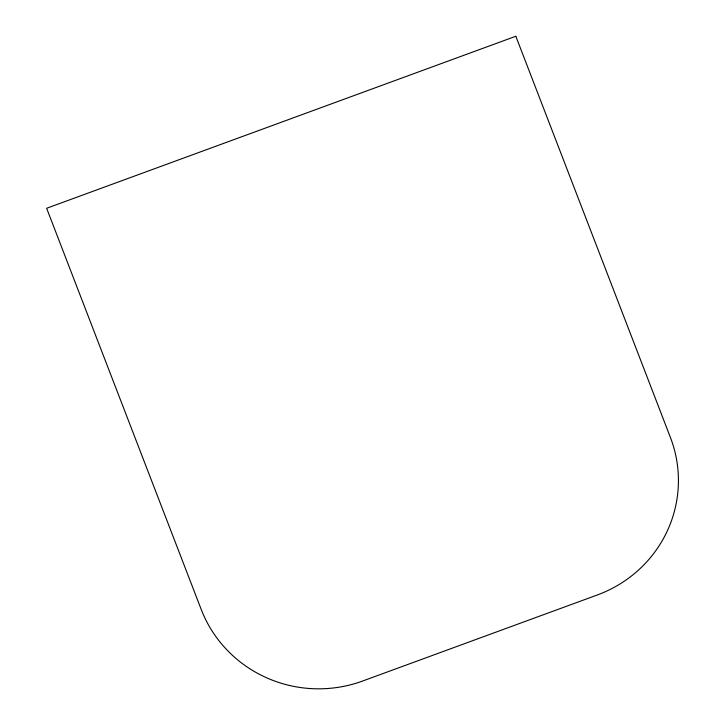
<?xml version="1.0" encoding="UTF-8"?>
<svg xmlns="http://www.w3.org/2000/svg" width="725" height="725" viewBox="0 0 725 725"><rect width="100%" height="100%" fill="white"/><g stroke="black" fill="none" stroke-linecap="round" stroke-linejoin="round"><path stroke-width="1.09" d="M515.828 36.25L46.645 208.283L201.197 609.417A125.334 122.407 1.3 0 0 362.654 681.02L597.255 594.998A125.334 122.407 1.3 0 0 670.389 437.383L515.828 36.25"/></g></svg>
